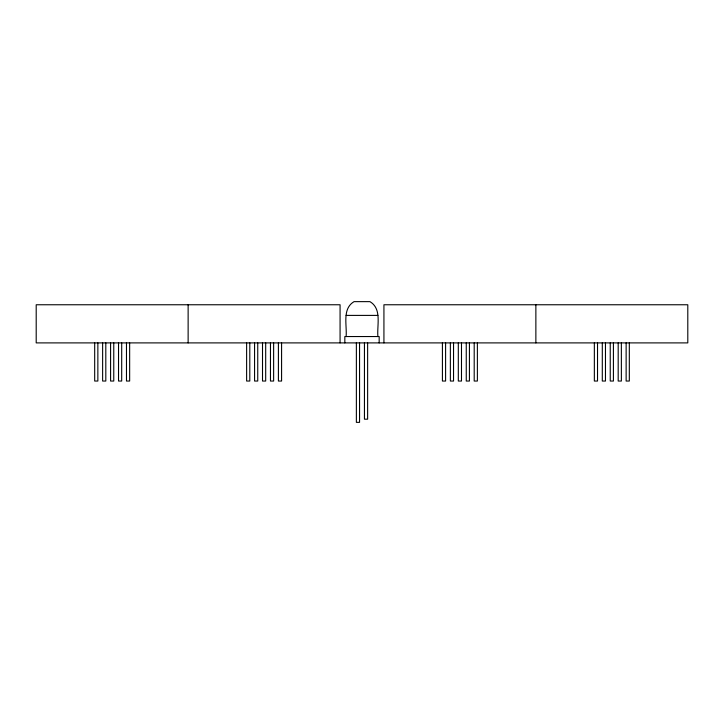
<?xml version="1.0" encoding="UTF-8"?>
<svg xmlns="http://www.w3.org/2000/svg" width="724" height="724" viewBox="0 0 724 724"><rect width="100%" height="100%" fill="white"/><g stroke="black" fill="none" stroke-linecap="round" stroke-linejoin="round"><path stroke-width="1.09" d="M346.108 336.542C347.14 325.194 341.882 308.849 354.054 301.637L369.946 301.637C382.118 308.849 376.86 325.194 377.892 336.542M346.108 315.402L377.892 315.402M629.319 342.895L629.319 381.041L626.133 381.041L626.133 342.895M621.355 342.895L621.373 381.041L618.187 381.041L618.196 342.895M613.418 342.895L613.418 381.041L610.241 381.041L610.241 342.895M605.472 342.895L605.472 381.041L602.296 381.041L602.305 342.895M597.526 342.895L597.526 381.041L594.35 381.041L594.35 342.895M535.869 304.759L535.869 342.895M477.378 342.895L477.378 381.041L474.202 381.041L474.202 342.895M469.433 342.895L469.424 381.041L466.256 381.041L466.256 342.895M461.487 342.895L461.487 381.041L458.31 381.041L458.31 342.895M453.541 342.895L453.541 381.041L450.364 381.041L450.364 342.895M445.595 342.895L445.595 381.041L442.418 381.041L442.418 342.895M383.928 342.895L383.928 304.759L687.8 304.759L687.8 342.895L36.2 342.895L36.2 304.759L340.072 304.759L340.072 342.895M379.168 342.895L379.168 336.542L344.832 336.542L344.832 342.895M367.629 342.895L367.629 419.178L364.444 419.178L364.444 342.895M359.557 342.895L359.557 422.363L356.371 422.363L356.371 342.895M281.582 342.895L281.582 381.041L278.405 381.041L278.405 342.895M273.627 342.895L273.636 381.041L270.459 381.041L270.468 342.895M265.69 342.895L265.69 381.041L262.513 381.041L262.513 342.895M257.744 342.895L257.744 381.041L254.567 381.041L254.567 342.895M249.798 342.895L249.798 381.041L246.622 381.041L246.622 342.895M188.131 304.759L188.131 342.895M129.65 342.895L129.65 381.041L126.474 381.041L126.474 342.895M121.704 342.895L121.695 381.041L118.528 381.041L118.537 342.895M113.759 342.895L113.759 381.041L110.582 381.041L110.582 342.895M105.804 342.895L105.813 381.041L102.627 381.041L102.636 342.895M97.867 342.895L97.858 381.041L94.681 381.041L94.69 342.895"/></g></svg>
